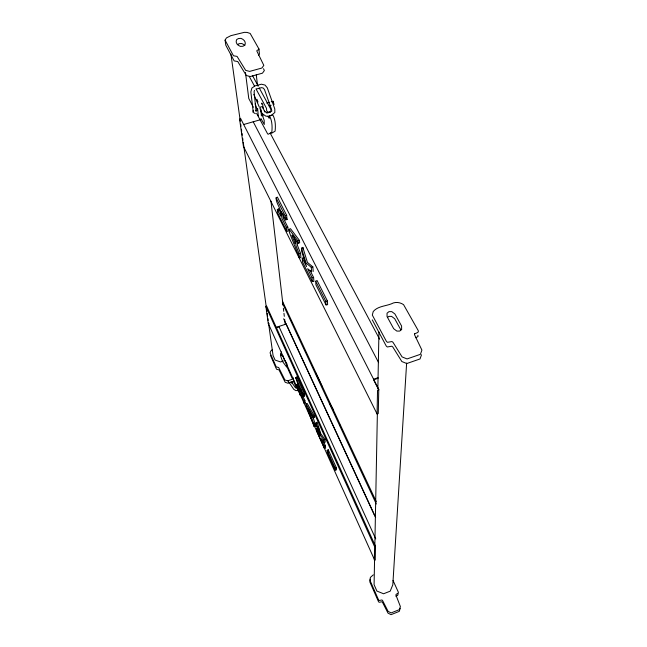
<?xml version="1.0" encoding="UTF-8"?>
<svg xmlns="http://www.w3.org/2000/svg" width="647" height="647" viewBox="0 0 647 647"><rect width="100%" height="100%" fill="white"/><g stroke="black" fill="none" stroke-linecap="round" stroke-linejoin="round"><path stroke-width="0.97" d="M374.346 560.084L374.597 546.65L265.86 306.363L266.645 306.112L375.519 546.294L375.236 560.067L374.67 560.148L268.246 323.395L265.86 306.363M377.08 413.967L377.524 390.392L378.762 389.332L240.522 118.32L239.616 119.315L243.401 146.295L377.08 413.967L378.269 413.546L378.762 389.332M374.573 559.518L374.087 584.694L376.894 591.067L383.582 593.768L390.181 591.172L392.802 584.831L406.631 363.064M374.839 545.421L377.371 413.506M377.856 388.329L378.94 331.943M280.604 353.399L280.725 356.214L282.488 361.301M258.889 48.881L258.816 49.617L257.013 50.401L256.835 51.04L263.822 65.387L261.889 68.032L249.653 71.396L245.674 70.369L237.061 56.402L233.454 55.763L225.083 40.138L226.41 37.938L230.89 35.658L244.34 32.35L247.081 32.423L250.163 33.442L258.889 48.881L259.455 54.024L258.509 55.294M259.229 87.943L269.831 107.434C273.762 112.707 265.877 115.012 266.524 108.373L255.969 88.849M253.26 110.322L252.953 112.246L255.371 113.67M267.09 113.298L267.235 112.441L270.834 111.721M370.399 579.251L369.825 581.896L378.471 601.613L379.11 602.292L381.884 601.767L382.498 602.3L388.022 613.146L391.047 614.65L399.264 611.375L400.218 608.293M261.598 104.102L261.833 103.043L262.731 104.725L263.151 108.51M256.123 111.705L254.093 91.801L254.497 90.337M272.905 102.056L273.099 101.288L271.271 101.805M271.619 111.397L271.861 110.645M421.521 354.742L420.032 358.948L406.769 363.541L401.844 361.536L392.769 346.921L391.775 346.218L387.302 346.97L386.267 346.064L372.26 319.812M270.867 133.031L271.538 133.29L275.096 131.171C275.695 125.971 275.525 119.606 272.775 114.931L269.459 115.878L269.249 118.385L268.052 116.606M293.293 377.888L293.512 379.765M272.209 349.752L270.891 350.917L270.058 352.874L276.212 366.898L278.679 367.504L284.882 379.926L287.591 380.881L291.684 379.465M387.537 317.434L388.823 316.399L391.589 316.383L394.694 318.704L400.865 329.881M395.891 596.235L397.67 595.353L398.148 593.849M292.784 382.102L291.846 383.315L291.571 382.118L295.574 387.965M299.14 387.844L297.531 384.278L296.512 384.763C303.742 401.738 296.423 379.393 295.736 377.67L296.755 377.039L304.203 393.522L304.446 396.061L303.273 396.328L299.771 388.588L300.24 393.044L303.726 400.833L303.969 403.267L305.149 403.146L304.907 400.663L301.34 392.721L301.041 389.955M320.192 434.121L317.564 428.274L316.512 428.799L319.917 436.296L316.173 424.707L316.06 422.806L317.103 422.151L320.621 433.441L325.012 439.515L325.206 442.241M373.287 574.859L370.424 577.391L369.841 580.052L378.527 599.826L379.166 600.505L381.956 599.979L382.571 600.513L388.119 611.391L391.152 612.903L399.401 609.62L400.372 606.522L395.996 595.216L396.021 594.431L398.358 592.943L398.285 592.037L393.02 580.456M281.267 214.108L278.663 208.924L277.345 209.458L280.749 216.235C282.529 209.749 275.986 204.355 276.083 197.861L277.393 197.1L286.645 215.346L287.058 219.535L285.545 219.867L281.194 211.294L281.963 218.605L286.289 227.275L286.686 231.262L288.198 231.165L287.802 227.097L283.378 218.249L282.868 213.583M304.478 259.342L303.621 257.643L302.262 258.234L306.557 266.637L301.696 251.416L301.478 248.173L302.845 247.38L307.422 262.407L312.857 266.879L313.18 271.473M327.18 450.361L328.247 449.762L336.343 467.732L336.456 469.876L335.227 470.094L327.325 452.504L327.18 450.361L335.106 467.999L335.227 470.094M314.118 426.567L306.298 405.944L306.112 403.995L307.139 403.421L314.426 416.037L314.547 417.493L313.35 417.792C306.031 404.197 315.647 427.513 314.118 426.567L315.307 426.446L315.089 423.825L312.533 415.617M237.352 44.675L239.261 43.64L241.663 43.519A10.19 6.324 -6.1 0 1 244.008 44.829M315.687 281.227L317.07 280.515L327.439 301.041L327.625 304.664L326.023 304.923L315.93 284.826L315.687 281.227L325.821 301.365L326.023 304.923M299.383 257.765L289.46 232.556L289.152 229.337L290.487 228.682L299.448 240.393L299.658 242.827L298.113 243.215L295.517 239.786L296.027 245.884L299.011 253.527L299.383 257.765L300.92 257.668L300.556 253.341L297.507 245.553L297.119 241.137M374.597 546.65L375.519 546.294M268.27 112.78L270.025 112.166M373.602 379.215L378.042 377.67M378.034 378.309L373.594 379.846L378.754 389.963M290.325 382.369L287.883 383.21L285.173 382.264L278.994 369.866L276.536 369.251L270.397 355.26M415.827 337.758L418.002 336.497L417.873 335.283M288.91 382.717L288.141 380.63L288.91 382.717L294.037 380.97M283.418 360.986L280.563 361.948L275.072 360.055L273.058 355.478L268.44 322.441M276.164 327.35L286.209 324.042L375.64 517.422M276.212 327.778L278.962 326.872M243.676 124.507L260.822 119.614M289.152 229.337L297.903 240.838L299.448 240.393M266.693 103.091L269.435 102.323M269.225 105.841L271.142 105.299M276.083 197.861L285.133 215.758L286.645 215.346M306.112 403.995L313.229 416.369L314.426 416.037M256.422 89.019L261.534 87.644L263.256 88.057L264.461 89.496L271.603 109.675M301.478 248.173L306.055 263.086L311.28 267.308L312.857 266.879M303.273 396.328L303.022 393.837L304.203 393.522M316.06 422.806L319.569 434.024L323.791 439.831L325.012 439.515M335.106 467.999L336.343 467.732M325.821 301.365L327.439 301.041M298.429 390.254L295.93 390.651L293.778 389.348L289.605 383.194M323.791 439.831L323.985 442.508L320.791 438.1L324.244 446.009L325.457 445.815L325.627 448.201L324.414 448.347L316.715 431.177L316.512 428.799M303.726 400.833L304.907 400.663M313.892 424.003L315.089 423.825M311.28 267.308L311.603 271.805L307.624 268.748L312.032 277.684L313.609 277.474L313.884 281.461L312.315 281.591L302.594 262.181L302.262 258.234M286.289 227.275L287.802 227.097M299.011 253.527L300.556 253.341M255.67 110.386L257.094 110.249M269.079 323.565L268.246 323.395M281.979 355.179L280.741 354.588L283.467 357.12M264.364 111.082L266.863 112.829M273.463 104.03L274.005 104.49L273.099 101.288M269.459 115.878C272.193 120.56 272.387 126.901 271.829 132.109L268.335 134.22L267.672 133.953L256.616 113.371M286.637 367.003L282.804 361.875M287.179 364.212L284.543 360.419L282.885 355.664M297.353 387.674L297.749 388.297M329.647 403.591L333.14 409.389M297.523 390.262L297.887 390.869L297.863 389.915M252.476 75.537L258.266 86.164M249.257 76.419L254.538 86.188M253.745 94.325L259.334 107.127M270.292 133.322L379.603 339.141M260.895 118.466L264.291 124.483L264.178 120.318L260.701 110.734M253.381 107.248L248.772 98.506L245.456 72.448M253.22 121.782L378.624 362.668M286.184 217.813L287.058 219.535M310.115 270.551L313.609 277.474M286.686 231.262L277.789 213.47L277.345 209.458M263.507 68.736L264.372 70.531L262.447 73.176L250.284 76.532L246.321 75.505L237.748 61.538L234.157 60.899L225.827 45.282L225.083 40.138M262.811 115.126L263.159 115.87M282.359 301.017L376.36 501.846M315.623 372.696L322.279 386.93M339.432 424.206L340.273 426.009M282.424 303.095L376.311 504.005M283.629 318.793L374.783 515.942M278.906 326.444L375.745 538.943M303.669 394.338L304.446 396.061M295.736 377.67L303.022 393.837M322.78 439.871L325.457 445.815M304.333 401.326L305.149 403.146M286.912 366.558L292.622 379.32M293.439 381.148L296.706 388.435M264.882 112.028L262.399 106.537L260.498 107.038L259.9 108.413L262.1 113.516L265.957 116.225L268.901 116.12L271.603 115.174L274.829 112.497L274.797 108.955L267.292 87.79L265.011 85.056L261.388 84.199L255.023 85.905L251.877 88.065L250.85 91.89L253.171 111.349M294.32 237.554L295.372 240.223M314.612 424.61L315.307 426.446M256.972 99.331L257.983 102.072M255.153 103.876L257.498 110.265M318.089 426.761L320.411 433.878M285.408 360.711L287.074 366.525M230.922 54.13L240.296 121.207M240.716 124.208L240.999 126.214M241.42 129.214L241.695 131.22M241.978 133.225L242.261 135.223M242.682 138.232L242.957 140.229M243.24 142.235L266.338 307.422M266.613 309.428L266.896 311.425M267.179 313.431L267.599 316.432M267.874 318.437L268.157 320.435M281.235 351.806L281.485 353.739M256.285 74.785L257.563 85.808M270.939 201.071L283.03 305.311M283.378 308.32L283.726 311.328M283.96 313.334L284.308 316.334M284.656 319.343L285.238 324.357M286.209 324.042L286.257 324.47M296.512 384.763L296.779 387.229M278.663 208.924L278.841 210.566M296.755 377.039L296.941 378.754M298.938 391.621L300.321 395.398L300.208 393.36M285.133 215.758L285.545 219.867M257.619 108.478L258.29 115.959M297.903 240.838L298.113 243.215M313.229 416.369L313.35 417.792M260.822 108.939L261.404 115.902M312.032 277.684L312.315 281.591M324.244 446.009L324.414 448.347M328.247 449.762L328.385 451.938M302.845 247.38L302.95 249.03M414.622 333.836L414.598 334.887L421.917 350.1L420.413 354.321L407.052 358.931L402.094 356.926L392.964 342.263L391.961 341.551L387.456 342.312L386.413 341.398L372.308 315.065L373.23 311.53C378.099 305.667 387.019 306.266 393.392 302.942C396.886 301.85 400.55 302.634 403.558 304.64L418.229 330.577L418.366 331.79L417.493 332.607L414.622 333.836M295.129 243.393C297.11 243.078 292.169 232.888 291.878 235.419L295.048 243.434M310.843 415.803C304.163 403.291 311.223 410.586 310.843 415.803M401.633 329.469L399.676 331.078L396.846 331.086L393.675 328.692L387.052 316.577L387.043 313.205L388.976 311.644L391.767 311.628L394.896 313.957L401.585 326.023L401.633 329.469M244.801 45.225L242.876 46.277L240.433 46.398A10.215 6.292 -5.7 0 1 236.673 39.54L238.589 38.496L241.007 38.375A10.247 6.324 -6.1 0 1 244.801 45.225"/></g></svg>
